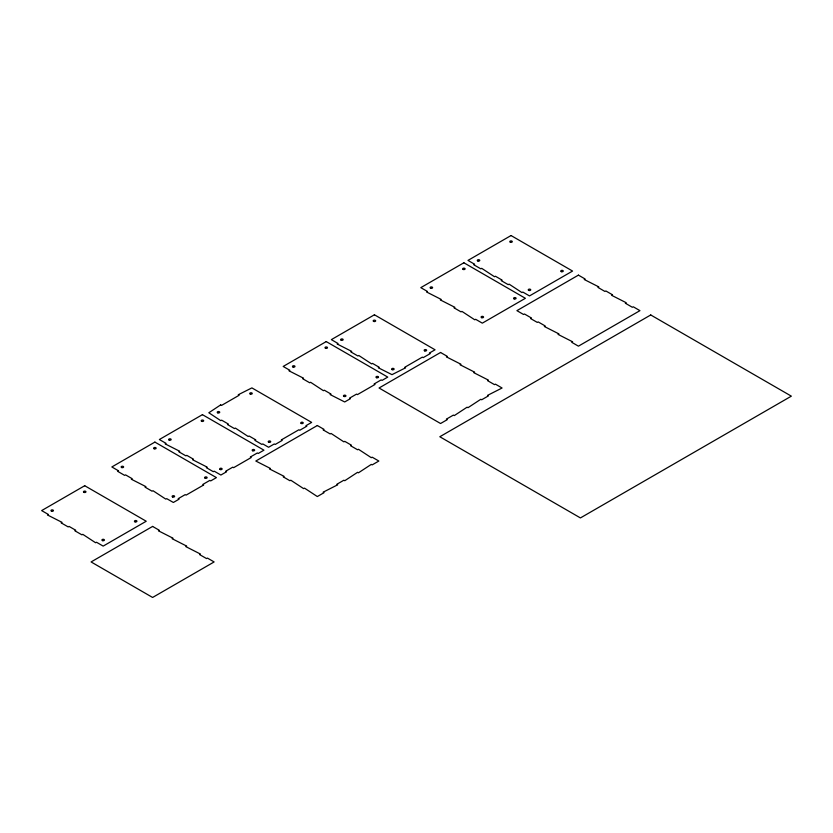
<?xml version="1.0" encoding="UTF-8"?>
<svg xmlns="http://www.w3.org/2000/svg" width="833" height="833" viewBox="0 0 833 833"><rect width="100%" height="100%" fill="white"/><g stroke="black" fill="none" stroke-linecap="round" stroke-linejoin="round"><path stroke-width="1.25" d="M376.776 377.359L377.651 376.849M376.776 376.849L377.651 377.359M326.234 341.582L283.178 366.447L289.853 370.3L288.978 370.81L303.566 378.224L302.681 378.723L309.72 382.784L310.594 382.274L323.423 390.698L324.308 390.198L330.982 394.051L330.107 394.561L344.695 401.964L350.412 398.663L349.527 398.164L356.555 394.103L357.44 394.613L375.017 384.461L374.132 383.951L381.17 379.89L382.045 380.4L387.761 377.099L326.234 341.582M463.866 262.78L420.8 287.635L427.485 291.498L426.6 291.998L441.188 299.411L440.313 299.911L454.901 307.325L454.027 307.835L461.055 311.886L461.93 311.386L474.768 319.81L475.643 319.299L482.317 323.152L525.384 298.297L463.866 262.78M511.035 235.541L467.979 260.406L474.654 264.259L473.779 264.769L480.808 268.83L481.682 268.32L494.521 276.743L495.396 276.233L502.08 280.086L501.195 280.596L508.224 284.657L509.109 284.147L521.937 292.57L522.812 292.06L529.496 295.923L572.563 271.058L511.035 235.541M374.423 314.78L331.357 339.635L338.031 343.498L337.157 343.998L351.745 351.411L350.87 351.922L357.898 355.972L358.773 355.472L371.612 363.896L372.486 363.386L379.161 367.238L378.286 367.749L391.999 374.652L405.619 367.801L404.744 367.291L422.321 357.138L423.195 357.649L430.224 353.588L429.349 353.088L435.055 349.787L374.423 314.78M154.896 442.094L111.841 466.959L118.515 470.812L117.64 471.322L124.669 475.383L125.544 474.872L132.228 478.725L131.343 479.235L145.931 486.649L145.057 487.149L152.085 491.21L152.97 490.699L165.798 499.123L166.673 498.623L173.358 502.476L179.064 499.175L178.189 498.675L185.218 494.615L186.103 495.114L203.679 484.973L202.794 484.462L209.822 480.402L210.707 480.912L216.413 477.611L154.896 442.094M202.429 414.657L159.363 439.522L166.038 443.375L165.163 443.885L179.751 451.288L178.876 451.798L185.905 455.859L186.779 455.349L193.464 459.202L192.579 459.712L207.167 467.126L206.292 467.625L213.321 471.686L214.206 471.176L220.88 475.039L226.597 471.738L225.712 471.228L232.751 467.167L233.625 467.677L251.202 457.536L250.327 457.025L257.355 452.965L258.23 453.475L263.946 450.174L202.429 414.657M220.683 404.89L208.823 412.762L220.776 420.675L221.651 420.165L228.336 424.028L227.451 424.528L234.479 428.589L235.364 428.079L248.192 436.502L249.067 436.003L255.752 439.855L254.877 440.365L261.906 444.416L262.78 443.916L268.58 447.259L274.296 443.968L275.171 444.468L282.2 440.418L281.325 439.907L298.901 429.755L299.776 430.265L306.815 426.204L305.93 425.694L311.646 422.404L251.889 387.897L238.259 394.748L239.144 395.259L221.568 405.4L220.683 404.89M84.716 485.722L41.65 510.587L48.324 514.44L47.45 514.95L62.038 522.353L61.163 522.864L68.191 526.925L69.066 526.414L75.751 530.267L74.866 530.777L81.905 534.838L82.779 534.328L95.608 542.752L96.493 542.241L103.167 546.104L146.233 521.239L84.716 485.722M440.563 352.484L379.046 388.001L440.563 423.518L447.248 419.665L446.363 419.155L453.391 415.094L454.277 415.605L467.105 407.181L467.99 407.691L480.818 399.267L481.693 399.767L488.377 395.914L487.492 395.404L502.08 388.001L495.406 384.148L494.521 384.648L487.492 380.598L488.377 380.087L473.79 372.674L474.664 372.174L460.076 364.76L460.951 364.25L446.363 356.847L447.248 356.337L440.563 352.484M317.331 425.517L255.814 461.034L270.402 468.448L269.528 468.948L284.115 476.361L283.241 476.861L289.915 480.724L290.79 480.214L303.629 488.638L304.503 488.128L317.331 496.551L324.016 492.699L323.131 492.188L337.719 484.785L336.844 484.275L343.873 480.214L344.758 480.724L357.586 472.301L358.461 472.811L371.299 464.387L372.174 464.887L378.848 461.034L372.174 457.182L371.299 457.692L358.461 449.268L357.586 449.768L350.558 445.717L351.432 445.207L344.758 441.344L343.873 441.854L331.045 433.431L330.17 433.941L323.131 429.88L324.016 429.37L317.331 425.517M578.425 275.129L516.908 310.647L523.582 314.499L524.457 313.989L531.496 318.05L530.611 318.56L537.295 322.413L538.17 321.913L545.199 325.963L544.324 326.474L558.912 333.887L558.037 334.387L572.625 341.801L571.74 342.311L578.425 346.164L639.942 310.647L633.257 306.783L632.382 307.294L625.354 303.233L626.229 302.733L611.641 295.319L612.526 294.809L605.841 290.956L604.966 291.467L597.938 287.406L598.812 286.896L584.225 279.492L585.099 278.982L578.425 275.129M152.606 526.425L91.089 561.942L152.606 597.459L214.123 561.942L207.448 558.089L206.563 558.589L199.535 554.539L200.409 554.028L185.821 546.615L186.707 546.115L172.119 538.701L172.993 538.201L158.405 530.788L159.28 530.277L152.606 526.425M650.74 314.968L439.814 436.742L580.424 517.928L791.35 396.154L650.74 314.968M561.317 271.652A1.239 0.718 0 0 0 563.254 271.11A1.239 0.718 0 0 0 561.473 270.413A1.239 0.718 0 0 0 561.317 271.652M510.421 242.247A1.239 0.718 0 0 0 512.285 241.632A1.239 0.718 0 0 0 510.421 241.008A1.239 0.718 0 0 0 510.421 242.247M477.903 261.021A1.239 0.718 0 0 0 479.766 260.406A1.239 0.718 0 0 0 477.903 259.781A1.239 0.718 0 0 0 477.903 261.021M528.872 290.457A1.239 0.718 0 0 0 530.736 289.832A1.239 0.718 0 0 0 528.872 289.207A1.239 0.718 0 0 0 528.872 290.457M514.138 298.891A1.239 0.718 0 0 0 516.075 298.339A1.239 0.718 0 0 0 514.294 297.652A1.239 0.718 0 0 0 514.138 298.891M463.242 269.486A1.239 0.718 0 0 0 465.106 268.861A1.239 0.718 0 0 0 463.242 268.247A1.239 0.718 0 0 0 463.242 269.486M430.723 288.26A1.239 0.718 0 0 0 432.598 287.635A1.239 0.718 0 0 0 430.723 287.021A1.239 0.718 0 0 0 430.723 288.26M481.703 317.685A1.239 0.718 0 0 0 483.567 317.071A1.239 0.718 0 0 0 481.703 316.446A1.239 0.718 0 0 0 481.703 317.685M424.768 350.912A1.239 0.718 0 0 0 426.631 350.297A1.239 0.718 0 0 0 424.768 349.673A1.239 0.718 0 0 0 424.768 350.912M373.725 321.455A1.239 0.718 0 0 0 375.662 320.913A1.239 0.718 0 0 0 373.882 320.216A1.239 0.718 0 0 0 373.725 321.455M341.207 340.228A1.239 0.718 0 0 0 343.144 339.687A1.239 0.718 0 0 0 341.363 338.989A1.239 0.718 0 0 0 341.207 340.228M392.176 369.665A1.239 0.718 0 0 0 394.113 369.113A1.239 0.718 0 0 0 392.333 368.425A1.239 0.718 0 0 0 392.176 369.665M376.516 377.693A1.239 0.718 0 0 0 378.453 377.151A1.239 0.718 0 0 0 376.672 376.454A1.239 0.718 0 0 0 376.516 377.693M343.998 396.466A1.239 0.718 0 0 0 345.934 395.925A1.239 0.718 0 0 0 344.154 395.227A1.239 0.718 0 0 0 343.998 396.466M293.101 367.072A1.239 0.718 0 0 0 294.965 366.447A1.239 0.718 0 0 0 293.101 365.822A1.239 0.718 0 0 0 293.101 367.072M325.62 348.298A1.239 0.718 0 0 0 327.484 347.673A1.239 0.718 0 0 0 325.62 347.049A1.239 0.718 0 0 0 325.62 348.298M268.84 442.302A1.239 0.718 0 0 0 270.704 441.677A1.239 0.718 0 0 0 268.84 441.063A1.239 0.718 0 0 0 268.84 442.302M217.788 412.845A1.239 0.718 0 0 0 219.725 412.304A1.239 0.718 0 0 0 217.944 411.606A1.239 0.718 0 0 0 217.788 412.845M250.306 394.071A1.239 0.718 0 0 0 252.243 393.53A1.239 0.718 0 0 0 250.462 392.832A1.239 0.718 0 0 0 250.306 394.071M301.286 423.497A1.239 0.718 0 0 0 303.222 422.956A1.239 0.718 0 0 0 301.431 422.258A1.239 0.718 0 0 0 301.286 423.497M220.183 469.541A1.239 0.718 0 0 0 222.119 469A1.239 0.718 0 0 0 220.339 468.302A1.239 0.718 0 0 0 220.183 469.541M169.214 440.116A1.239 0.718 0 0 0 171.15 439.574A1.239 0.718 0 0 0 169.37 438.876A1.239 0.718 0 0 0 169.214 440.116M201.732 421.342A1.239 0.718 0 0 0 203.668 420.8A1.239 0.718 0 0 0 201.888 420.103A1.239 0.718 0 0 0 201.732 421.342M252.701 450.768A1.239 0.718 0 0 0 254.638 450.226A1.239 0.718 0 0 0 252.857 449.528A1.239 0.718 0 0 0 252.701 450.768M172.66 496.978A1.239 0.718 0 0 0 174.597 496.437A1.239 0.718 0 0 0 172.816 495.739A1.239 0.718 0 0 0 172.66 496.978M121.691 467.552A1.239 0.718 0 0 0 123.617 467.011A1.239 0.718 0 0 0 121.837 466.313A1.239 0.718 0 0 0 121.691 467.552M154.199 448.779A1.239 0.718 0 0 0 156.135 448.237A1.239 0.718 0 0 0 154.355 447.54A1.239 0.718 0 0 0 154.199 448.779M205.178 478.204A1.239 0.718 0 0 0 207.115 477.663A1.239 0.718 0 0 0 205.324 476.965A1.239 0.718 0 0 0 205.178 478.204M102.542 540.638A1.239 0.718 0 0 0 104.417 540.013A1.239 0.718 0 0 0 102.542 539.388A1.239 0.718 0 0 0 102.542 540.638M51.573 511.202A1.239 0.718 0 0 0 53.437 510.587A1.239 0.718 0 0 0 51.573 509.963A1.239 0.718 0 0 0 51.573 511.202M84.091 492.428A1.239 0.718 0 0 0 85.955 491.814A1.239 0.718 0 0 0 84.091 491.189A1.239 0.718 0 0 0 84.091 492.428M135.061 521.864A1.239 0.718 0 0 0 136.924 521.239A1.239 0.718 0 0 0 135.061 520.615A1.239 0.718 0 0 0 135.061 521.864"/></g></svg>
